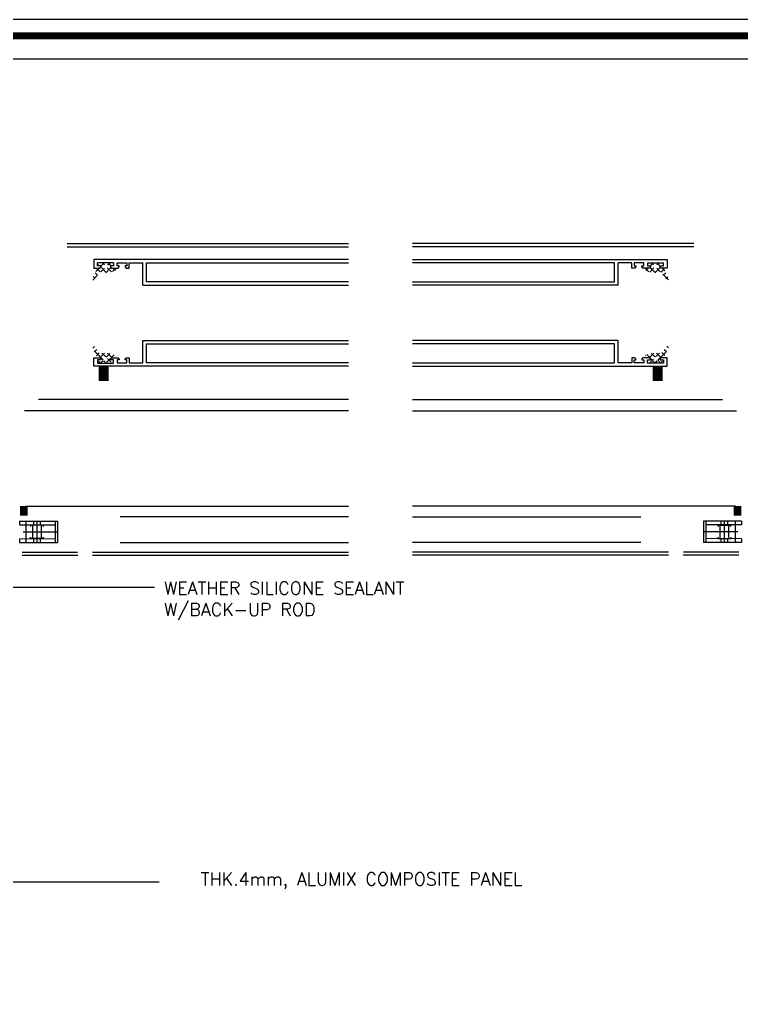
# Model space of a CAD drawing. Header units: millimetres. Extents: x 7297 to 60227, y -7497 to 19324.
# Drawn here: x 25615.1 to 25953.4, y 11544 to 11998.7 of the extents above; entities that cross this region are included whole.
import ezdxf

# ---------------------------------------------------------------- set-up
doc = ezdxf.new("R2010")
doc.units = ezdxf.units.MM
for name, color, linetype in [('NS_COL_D-GREY', 8, 'Continuous'), ('NS_COL_GREEN', 3, 'Continuous'), ('NS_COL_L-GREY', 8, 'Continuous'), ('NS_DIM', 1, 'Continuous'), ('NS_FORM', 7, 'Continuous'), ('NS_TEXT', 2, 'Continuous')]:
    doc.layers.add(name, color=color, linetype=linetype)
doc.styles.add('Expo M', font='Expo M.ttf')
doc.styles.add('style1', font='simplex.shx')
doc.dimstyles.new('N-SPACE', dxfattribs={"dimscale": 4, "dimtxt": 1.8, "dimasz": 1.5, "dimexe": 1, "dimexo": 1, "dimgap": 1, "dimtad": 1, "dimtoh": 1, "dimdec": 1, "dimzin": 1, "dimdsep": 46, "dimtxsty": 'Expo M', "dimcen": 2, "dimclrd": 1, "dimclre": 1, "dimclrt": 2, "dimadec": 1, "dimazin": 0, "dimtfac": 1, "dimtdec": 1, "dimtix": 1, "dimtmove": 1, "dimatfit": 3, "dimfxl": 1, "dimtolj": 1, "dimtzin": 1, "dimarcsym": 0})
pattern_1 = [(135, (26974.8734, 11178.9173), (-1.3258252, -1.3258252), []), (225, (26974.8734, 11178.9173), (1.3258252, -1.3258252), [])]

# ---------------------------------------------------------------- blocks, each defined once
blk = doc.blocks.new('AL-TEMPLATE')
at = {"color": 7, "ltscale": 2}
blk.add_lwpolyline([(1972.34, 1515.25), (1972.34, 921.25), (2812.34, 921.25), (2812.34, 1515.25)], close=True, dxfattribs=at)
at = {"color": 8, "const_width": 2.5}
blk.add_lwpolyline([(1976.34, 1509.45), (2808.34, 1509.45), (2808.34, 927.05), (1976.34, 927.05)], close=True, dxfattribs=at)
at = {"color": 9}
blk.add_lwpolyline([(1984.07, 1501.32), (2709.08, 1501.32), (2709.08, 935.18), (1984.07, 935.18)], close=True, dxfattribs=at)

msp = doc.modelspace()

# ---------------------------------------------------------------- hatches: boundary and pattern name
at = {"layer": 'NS_COL_GREEN'}
h = msp.add_hatch(dxfattribs=at)
h.set_pattern_fill('ANSI37', color=256, scale=15, angle=90, style=0)
h.set_pattern_definition(pattern_1)
edge = h.paths.add_edge_path(flags=16)
edge.add_arc((25654.54, 11883.45), 0.3, 90, 199.8708)
edge.add_arc((25661.89, 11886.11), 8.12, 199.8708, 208.293)
edge.add_arc((25655.41, 11882.7), 0.8, 213.1601, 326.8399)
edge.add_arc((25648.93, 11886.11), 8.12, 331.707, 340.1292)
edge.add_arc((25656.29, 11883.45), 0.3, 340.1292, 450)
edge.add_line((25656.29, 11883.75), (25654.54, 11883.75))
edge = h.paths.add_edge_path()
edge.add_arc((25653.08, 11880.31), 0.3, 9.5941, 136.9611, ccw=False)
edge.add_arc((25653.68, 11880.41), 0.3, 189.5941, 270)
edge.add_line((25653.68, 11880.11), (25656.78, 11880.11))
edge.add_arc((25652.76, 11899.71), 20, 281.6006, 289.4334)
edge.add_arc((25658.91, 11882.26), 1.5, 289.4334, 360)
edge.add_line((25660.41, 11882.26), (25660.41, 11882.3))
edge.add_line((25660.41, 11882.3), (25658.19, 11882.3))
edge.add_line((25658.19, 11882.3), (25657.69, 11882.8))
edge.add_line((25657.69, 11882.8), (25657.69, 11883.5))
edge.add_line((25657.69, 11883.5), (25658.01, 11883.5))
edge.add_line((25658.01, 11883.5), (25658.11, 11883.5))
edge.add_arc((25658.11, 11883.8), 0.3, 270, 400)
edge.add_line((25658.34, 11883.99), (25658.01, 11884.39))
edge.add_arc((25657.78, 11884.2), 0.3, 40, 90)
edge.add_line((25657.78, 11884.5), (25652.81, 11884.5))
edge.add_arc((25652.81, 11884.2), 0.3, 90, 120)
edge.add_line((25652.66, 11884.46), (25652.26, 11884.23))
edge.add_arc((25652.41, 11883.97), 0.3, 119.9997, 255.0003)
edge.add_line((25652.33, 11883.68), (25653.19, 11883.45))
edge.add_line((25653.19, 11883.45), (25653.19, 11882.8))
edge.add_line((25653.19, 11882.8), (25652.69, 11882.3))
edge.add_line((25652.69, 11882.3), (25651.9, 11882.3))
edge.add_arc((25651.9, 11881.8), 0.5, 90, 154.2937)
edge.add_line((25651.44, 11882.02), (25649.24, 11877.41))
edge.add_arc((25649.64, 11877.11), 0.5, 143.0178, 316.9517)
edge.add_line((25650.01, 11876.77), (25652.86, 11880.52))
h = msp.add_hatch(dxfattribs=at)
h.set_pattern_fill('ANSI37', color=256, scale=15, angle=90, style=0)
h.set_pattern_definition(pattern_1)
edge = h.paths.add_edge_path(flags=16)
edge.add_arc((25913.9, 11883.45), 0.3, 340.1292, 450)
edge.add_line((25913.9, 11883.75), (25912.15, 11883.75))
edge.add_arc((25912.15, 11883.45), 0.3, 90, 199.8708)
edge.add_arc((25919.51, 11886.11), 8.12, 199.8708, 208.293)
edge.add_arc((25913.03, 11882.7), 0.8, 213.1601, 326.8399)
edge.add_arc((25906.54, 11886.11), 8.12, 331.707, 340.1292)
edge = h.paths.add_edge_path()
edge.add_arc((25915.35, 11880.31), 0.3, 43.0389, 170.4059, ccw=False)
edge.add_line((25915.57, 11880.52), (25918.43, 11876.77))
edge.add_arc((25918.79, 11877.11), 0.5, 223.0483, 396.9822)
edge.add_line((25919.19, 11877.41), (25916.99, 11882.02))
edge.add_arc((25916.54, 11881.8), 0.5, 25.7063, 90)
edge.add_line((25916.54, 11882.3), (25915.75, 11882.3))
edge.add_line((25915.75, 11882.3), (25915.25, 11882.8))
edge.add_line((25915.25, 11882.8), (25915.25, 11883.45))
edge.add_line((25915.25, 11883.45), (25916.1, 11883.68))
edge.add_arc((25916.03, 11883.97), 0.3, 284.9997, 420.0003)
edge.add_line((25916.18, 11884.23), (25915.78, 11884.46))
edge.add_arc((25915.63, 11884.2), 0.3, 60, 90)
edge.add_line((25915.63, 11884.5), (25910.66, 11884.5))
edge.add_arc((25910.66, 11884.2), 0.3, 90, 140)
edge.add_line((25910.43, 11884.39), (25910.1, 11883.99))
edge.add_arc((25910.33, 11883.8), 0.3, 140, 270)
edge.add_line((25910.33, 11883.5), (25910.43, 11883.5))
edge.add_line((25910.43, 11883.5), (25910.75, 11883.5))
edge.add_line((25910.75, 11883.5), (25910.75, 11882.8))
edge.add_line((25910.75, 11882.8), (25910.25, 11882.3))
edge.add_line((25910.25, 11882.3), (25908.03, 11882.3))
edge.add_line((25908.03, 11882.3), (25908.03, 11882.26))
edge.add_arc((25909.53, 11882.26), 1.5, 180, 250.5666)
edge.add_arc((25915.68, 11899.71), 20, 250.5666, 258.3994)
edge.add_line((25911.66, 11880.11), (25914.76, 11880.11))
edge.add_arc((25914.76, 11880.41), 0.3, 270, 350.4059)
h = msp.add_hatch(dxfattribs=at)
h.set_pattern_fill('ANSI37', color=256, scale=15, angle=90, style=0)
h.set_pattern_definition(pattern_1)
edge = h.paths.add_edge_path(flags=16)
edge.add_arc((25654.54, 11839.15), 0.3, 160.1292, 270)
edge.add_line((25654.54, 11838.85), (25656.29, 11838.85))
edge.add_arc((25656.29, 11839.15), 0.3, 270, 379.8708)
edge.add_arc((25648.93, 11836.49), 8.12, 19.8708, 28.293)
edge.add_arc((25655.41, 11839.9), 0.8, 33.1601, 146.8399)
edge.add_arc((25661.89, 11836.49), 8.12, 151.707, 160.1292)
edge = h.paths.add_edge_path()
edge.add_arc((25653.08, 11842.28), 0.3, 223.0389, 350.4059, ccw=False)
edge.add_line((25652.86, 11842.08), (25650.01, 11845.83))
edge.add_arc((25649.64, 11845.49), 0.5, 43.0483, 216.9822)
edge.add_line((25649.24, 11845.19), (25651.44, 11840.58))
edge.add_arc((25651.9, 11840.8), 0.5, 205.7063, 270)
edge.add_line((25651.9, 11840.3), (25652.69, 11840.3))
edge.add_line((25652.69, 11840.3), (25653.19, 11839.8))
edge.add_line((25653.19, 11839.8), (25653.19, 11839.15))
edge.add_line((25653.19, 11839.15), (25652.33, 11838.92))
edge.add_arc((25652.41, 11838.63), 0.3, 104.9997, 240.0003)
edge.add_line((25652.26, 11838.37), (25652.66, 11838.14))
edge.add_arc((25652.81, 11838.4), 0.3, 240, 270)
edge.add_line((25652.81, 11838.1), (25657.78, 11838.1))
edge.add_arc((25657.78, 11838.4), 0.3, 270, 320)
edge.add_line((25658.01, 11838.21), (25658.34, 11838.61))
edge.add_arc((25658.11, 11838.8), 0.3, 320, 450)
edge.add_line((25658.11, 11839.1), (25658.01, 11839.1))
edge.add_line((25658.01, 11839.1), (25657.69, 11839.1))
edge.add_line((25657.69, 11839.1), (25657.69, 11839.8))
edge.add_line((25657.69, 11839.8), (25658.19, 11840.3))
edge.add_line((25658.19, 11840.3), (25660.41, 11840.3))
edge.add_line((25660.41, 11840.3), (25660.41, 11840.34))
edge.add_arc((25658.91, 11840.34), 1.5, 0, 70.5666)
edge.add_arc((25652.76, 11822.89), 20, 70.5666, 78.3994)
edge.add_line((25656.78, 11842.48), (25653.68, 11842.48))
edge.add_arc((25653.68, 11842.18), 0.3, 90, 170.4059)
h = msp.add_hatch(dxfattribs=at)
h.set_pattern_fill('ANSI37', color=256, scale=15, angle=90, style=0)
h.set_pattern_definition(pattern_1)
edge = h.paths.add_edge_path(flags=16)
edge.add_arc((25913.9, 11839.15), 0.3, 270, 379.8708)
edge.add_arc((25906.54, 11836.49), 8.12, 19.8708, 28.293)
edge.add_arc((25913.03, 11839.9), 0.8, 33.1601, 146.8399)
edge.add_arc((25919.51, 11836.49), 8.12, 151.707, 160.1292)
edge.add_arc((25912.15, 11839.15), 0.3, 160.1292, 270)
edge.add_line((25912.15, 11838.85), (25913.9, 11838.85))
edge = h.paths.add_edge_path()
edge.add_arc((25915.35, 11842.28), 0.3, 189.5941, 316.9611, ccw=False)
edge.add_arc((25914.76, 11842.18), 0.3, 9.5941, 90)
edge.add_line((25914.76, 11842.48), (25911.66, 11842.48))
edge.add_arc((25915.68, 11822.89), 20, 101.6006, 109.4334)
edge.add_arc((25909.53, 11840.34), 1.5, 109.4334, 180)
edge.add_line((25908.03, 11840.34), (25908.03, 11840.3))
edge.add_line((25908.03, 11840.3), (25910.25, 11840.3))
edge.add_line((25910.25, 11840.3), (25910.75, 11839.8))
edge.add_line((25910.75, 11839.8), (25910.75, 11839.1))
edge.add_line((25910.75, 11839.1), (25910.43, 11839.1))
edge.add_line((25910.43, 11839.1), (25910.33, 11839.1))
edge.add_arc((25910.33, 11838.8), 0.3, 90, 220)
edge.add_line((25910.1, 11838.61), (25910.43, 11838.21))
edge.add_arc((25910.66, 11838.4), 0.3, 220, 270)
edge.add_line((25910.66, 11838.1), (25915.63, 11838.1))
edge.add_arc((25915.63, 11838.4), 0.3, 270, 300)
edge.add_line((25915.78, 11838.14), (25916.18, 11838.37))
edge.add_arc((25916.03, 11838.63), 0.3, 299.9997, 435.0003)
edge.add_line((25916.1, 11838.92), (25915.25, 11839.15))
edge.add_line((25915.25, 11839.15), (25915.25, 11839.8))
edge.add_line((25915.25, 11839.8), (25915.75, 11840.3))
edge.add_line((25915.75, 11840.3), (25916.54, 11840.3))
edge.add_arc((25916.54, 11840.8), 0.5, 270, 334.2937)
edge.add_line((25916.99, 11840.58), (25919.19, 11845.19))
edge.add_arc((25918.79, 11845.49), 0.5, 323.0178, 496.9517)
edge.add_line((25918.43, 11845.83), (25915.57, 11842.08))

# ---------------------------------------------------------------- linework, layer by layer
at = {"layer": 'NS_COL_D-GREY'}
for p, q in [((25652.44, 11836.3, 0), (25652.44, 11829.49, 0)), ((25652.94, 11836.3, 0), (25652.94, 11829.49, 0)), ((25653.44, 11836.3, 0), (25653.44, 11829.49, 0)), ((25653.94, 11836.3, 0), (25653.94, 11829.49, 0)), ((25654.44, 11836.3, 0), (25654.44, 11829.49, 0)), ((25654.94, 11836.3, 0), (25654.94, 11829.49, 0)), ((25655.44, 11836.3, 0), (25655.44, 11829.49, 0)), ((25655.94, 11836.3, 0), (25655.94, 11829.49, 0)), ((25656.44, 11836.3, 0), (25656.44, 11829.49, 0)), ((25912, 11836.3, 0), (25912, 11829.49, 0)), ((25912.5, 11836.3, 0), (25912.5, 11829.49, 0)), ((25913, 11836.3, 0), (25913, 11829.49, 0)), ((25913.5, 11836.3, 0), (25913.5, 11829.49, 0)), ((25914, 11836.3, 0), (25914, 11829.49, 0)), ((25914.5, 11836.3, 0), (25914.5, 11829.49, 0)), ((25915, 11836.3, 0), (25915, 11829.49, 0)), ((25915.5, 11836.3, 0), (25915.5, 11829.49, 0)), ((25916, 11836.3, 0), (25916, 11829.49, 0)), ((25615.54, 11770.8, 0), (25615.54, 11766.49, 0)), ((25616.04, 11770.8, 0), (25616.04, 11766.49, 0)), ((25616.54, 11770.8, 0), (25616.54, 11766.49, 0)), ((25617.04, 11770.8, 0), (25617.04, 11766.49, 0)), ((25617.54, 11770.8, 0), (25617.54, 11766.49, 0)), ((25618.04, 11770.8, 0), (25618.04, 11766.49, 0)), ((25618.54, 11770.8, 0), (25618.54, 11766.49, 0)), ((25949.9, 11770.8, 0), (25949.9, 11766.49, 0)), ((25950.4, 11770.8, 0), (25950.4, 11766.49, 0)), ((25950.9, 11770.8, 0), (25950.9, 11766.49, 0)), ((25951.4, 11770.8, 0), (25951.4, 11766.49, 0)), ((25951.9, 11770.8, 0), (25951.9, 11766.49, 0)), ((25952.4, 11770.8, 0), (25952.4, 11766.49, 0)), ((25952.9, 11770.8, 0), (25952.9, 11766.49, 0))]:
    msp.add_line(p, q, dxfattribs=at)
at = {"layer": 'NS_COL_GREEN'}
for p, q in [((25769.22, 11886.3, 0), (25649.94, 11886.3, 0)), ((25649.94, 11886.3, 0), (25649.94, 11882.3, 0)), ((25799.22, 11886.3, 0), (25918.5, 11886.3, 0)), ((25918.5, 11886.3, 0), (25918.5, 11882.3, 0)), ((25649.94, 11882.3, 0), (25652.69, 11882.3, 0)), ((25651.69, 11883.3, 0), (25651.69, 11884.8, 0)), ((25659.19, 11884.8, 0), (25651.69, 11884.8, 0)), ((25653.19, 11883.3, 0), (25651.69, 11883.3, 0)), ((25652.69, 11882.3, 0), (25653.19, 11882.8, 0)), ((25653.19, 11882.8, 0), (25653.19, 11883.3, 0)), ((25659.19, 11883.3, 0), (25657.69, 11883.3, 0)), ((25657.69, 11883.3, 0), (25657.69, 11882.8, 0)), ((25657.69, 11882.8, 0), (25658.19, 11882.3, 0)), ((25658.19, 11882.3, 0), (25661.29, 11882.3, 0)), ((25659.19, 11884.8, 0), (25659.19, 11883.3, 0)), ((25660.94, 11884.7, 0), (25665.44, 11884.7, 0)), ((25660.94, 11883.3, 0), (25660.94, 11884.7, 0)), ((25661.79, 11883.3, 0), (25660.94, 11883.3, 0)), ((25661.29, 11882.3, 0), (25661.79, 11882.8, 0)), ((25661.79, 11882.8, 0), (25661.79, 11883.3, 0)), ((25664.59, 11883.3, 0), (25664.59, 11882.8, 0)), ((25665.44, 11883.3, 0), (25664.59, 11883.3, 0)), ((25664.59, 11882.8, 0), (25665.09, 11882.3, 0)), ((25665.09, 11882.3, 0), (25666.44, 11882.3, 0)), ((25665.44, 11884.7, 0), (25665.44, 11883.3, 0)), ((25666.44, 11884.7, 0), (25672.94, 11884.7, 0)), ((25666.44, 11882.3, 0), (25666.44, 11884.7, 0)), ((25672.94, 11874.3, 0), (25672.94, 11884.7, 0)), ((25674.64, 11884.7, 0), (25769.22, 11884.7, 0)), ((25674.64, 11875.8, 0), (25674.64, 11884.7, 0)), ((25893.8, 11884.7, 0), (25799.22, 11884.7, 0)), ((25893.8, 11875.8, 0), (25893.8, 11884.7, 0)), ((25895.5, 11874.3, 0), (25895.5, 11884.7, 0)), ((25902, 11884.7, 0), (25895.5, 11884.7, 0)), ((25902, 11882.3, 0), (25902, 11884.7, 0)), ((25903.35, 11882.3, 0), (25902, 11882.3, 0)), ((25903, 11884.7, 0), (25903, 11883.3, 0)), ((25907.5, 11884.7, 0), (25903, 11884.7, 0)), ((25903, 11883.3, 0), (25903.85, 11883.3, 0)), ((25903.85, 11882.8, 0), (25903.35, 11882.3, 0)), ((25903.85, 11883.3, 0), (25903.85, 11882.8, 0)), ((25906.65, 11883.3, 0), (25907.5, 11883.3, 0)), ((25906.65, 11882.8, 0), (25906.65, 11883.3, 0)), ((25907.15, 11882.3, 0), (25906.65, 11882.8, 0)), ((25910.25, 11882.3, 0), (25907.15, 11882.3, 0)), ((25907.5, 11883.3, 0), (25907.5, 11884.7, 0)), ((25909.25, 11884.8, 0), (25916.75, 11884.8, 0)), ((25909.25, 11884.8, 0), (25909.25, 11883.3, 0)), ((25909.25, 11883.3, 0), (25910.75, 11883.3, 0)), ((25910.75, 11882.8, 0), (25910.25, 11882.3, 0)), ((25910.75, 11883.3, 0), (25910.75, 11882.8, 0)), ((25915.25, 11882.8, 0), (25915.25, 11883.3, 0)), ((25915.25, 11883.3, 0), (25916.75, 11883.3, 0)), ((25915.75, 11882.3, 0), (25915.25, 11882.8, 0)), ((25918.5, 11882.3, 0), (25915.75, 11882.3, 0)), ((25916.75, 11883.3, 0), (25916.75, 11884.8, 0)), ((25769.22, 11875.8, 0), (25674.64, 11875.8, 0)), ((25799.22, 11875.8, 0), (25893.8, 11875.8, 0)), ((25672.94, 11874.3, 0), (25769.22, 11874.3, 0)), ((25895.5, 11874.3, 0), (25799.22, 11874.3, 0)), ((25672.94, 11837.9, 0), (25672.94, 11848.3, 0)), ((25672.94, 11848.3, 0), (25769.22, 11848.3, 0)), ((25674.64, 11846.8, 0), (25769.22, 11846.8, 0)), ((25674.64, 11837.9, 0), (25674.64, 11846.8, 0)), ((25895.5, 11848.3, 0), (25799.22, 11848.3, 0)), ((25893.8, 11846.8, 0), (25799.22, 11846.8, 0)), ((25893.8, 11837.9, 0), (25893.8, 11846.8, 0)), ((25895.5, 11837.9, 0), (25895.5, 11848.3, 0)), ((25649.94, 11840.3, 0), (25652.69, 11840.3, 0)), ((25649.94, 11836.3, 0), (25649.94, 11840.3, 0)), ((25652.69, 11840.3, 0), (25653.19, 11839.8, 0)), ((25653.19, 11839.8, 0), (25653.19, 11839.3, 0)), ((25657.69, 11839.8, 0), (25658.19, 11840.3, 0)), ((25657.69, 11839.3, 0), (25657.69, 11839.8, 0)), ((25658.19, 11840.3, 0), (25661.29, 11840.3, 0)), ((25661.29, 11840.3, 0), (25661.79, 11839.8, 0)), ((25661.79, 11839.8, 0), (25661.79, 11839.3, 0)), ((25664.59, 11839.8, 0), (25665.09, 11840.3, 0)), ((25664.59, 11839.3, 0), (25664.59, 11839.8, 0)), ((25665.09, 11840.3, 0), (25666.44, 11840.3, 0)), ((25666.44, 11840.3, 0), (25666.44, 11837.9, 0)), ((25902, 11840.3, 0), (25902, 11837.9, 0)), ((25903.35, 11840.3, 0), (25902, 11840.3, 0)), ((25903.85, 11839.8, 0), (25903.35, 11840.3, 0)), ((25903.85, 11839.3, 0), (25903.85, 11839.8, 0)), ((25907.15, 11840.3, 0), (25906.65, 11839.8, 0)), ((25906.65, 11839.8, 0), (25906.65, 11839.3, 0)), ((25910.25, 11840.3, 0), (25907.15, 11840.3, 0)), ((25910.75, 11839.8, 0), (25910.25, 11840.3, 0)), ((25910.75, 11839.3, 0), (25910.75, 11839.8, 0)), ((25915.75, 11840.3, 0), (25915.25, 11839.8, 0)), ((25915.25, 11839.8, 0), (25915.25, 11839.3, 0)), ((25918.5, 11840.3, 0), (25915.75, 11840.3, 0)), ((25918.5, 11836.3, 0), (25918.5, 11840.3, 0)), ((25769.22, 11836.3, 0), (25649.94, 11836.3, 0)), ((25651.69, 11839.3, 0), (25651.69, 11837.8, 0)), ((25653.19, 11839.3, 0), (25651.69, 11839.3, 0)), ((25651.69, 11837.8, 0), (25659.19, 11837.8, 0)), ((25659.19, 11839.3, 0), (25657.69, 11839.3, 0)), ((25659.19, 11837.8, 0), (25659.19, 11839.3, 0)), ((25660.94, 11839.3, 0), (25660.94, 11837.9, 0)), ((25661.79, 11839.3, 0), (25660.94, 11839.3, 0)), ((25660.94, 11837.9, 0), (25665.44, 11837.9, 0)), ((25665.44, 11839.3, 0), (25664.59, 11839.3, 0)), ((25665.44, 11837.9, 0), (25665.44, 11839.3, 0)), ((25666.44, 11837.9, 0), (25672.94, 11837.9, 0)), ((25769.22, 11837.9, 0), (25674.64, 11837.9, 0)), ((25799.22, 11837.9, 0), (25893.8, 11837.9, 0)), ((25799.22, 11836.3, 0), (25918.5, 11836.3, 0)), ((25902, 11837.9, 0), (25895.5, 11837.9, 0)), ((25903, 11839.3, 0), (25903.85, 11839.3, 0)), ((25903, 11837.9, 0), (25903, 11839.3, 0)), ((25907.5, 11837.9, 0), (25903, 11837.9, 0)), ((25906.65, 11839.3, 0), (25907.5, 11839.3, 0)), ((25907.5, 11839.3, 0), (25907.5, 11837.9, 0)), ((25909.25, 11839.3, 0), (25910.75, 11839.3, 0)), ((25909.25, 11837.8, 0), (25909.25, 11839.3, 0)), ((25916.75, 11837.8, 0), (25909.25, 11837.8, 0)), ((25915.25, 11839.3, 0), (25916.75, 11839.3, 0)), ((25916.75, 11839.3, 0), (25916.75, 11837.8, 0)), ((25615.11, 11763.86, 0), (25615.11, 11762.14, 0)), ((25615.11, 11763.86, 0), (25632.84, 11763.86, 0)), ((25615.11, 11762.14, 0), (25631.82, 11761.99, 0)), ((25618.15, 11763.86, 0), (25618.15, 11753.73, 0)), ((25621.69, 11763.86, 0), (25621.69, 11762.08, 0)), ((25623.21, 11763.86, 0), (25623.21, 11753.73, 0)), ((25624.73, 11763.86, 0), (25624.73, 11762.05, 0)), ((25631.82, 11763.86, 0), (25631.82, 11753.73, 0)), ((25632.84, 11763.86, 0), (25632.84, 11753.73, 0)), ((25935.6, 11763.86, 0), (25935.6, 11753.73, 0)), ((25953.33, 11763.86, 0), (25935.6, 11763.86, 0)), ((25936.62, 11763.86, 0), (25936.62, 11753.73, 0)), ((25953.33, 11762.14, 0), (25936.62, 11761.99, 0)), ((25943.71, 11763.86, 0), (25943.71, 11762.05, 0)), ((25945.23, 11763.86, 0), (25945.23, 11753.73, 0)), ((25946.75, 11763.86, 0), (25946.75, 11762.08, 0)), ((25950.29, 11763.86, 0), (25950.29, 11753.73, 0)), ((25953.33, 11763.86, 0), (25953.33, 11762.14, 0)), ((25616.83, 11758.8, 0), (25632.84, 11758.8, 0)), ((25626.25, 11761.89, 0), (25620.17, 11761.89, 0)), ((25620.28, 11761.89, 0), (25620.28, 11761.33, 0)), ((25621.19, 11761.89, 0), (25621.19, 11755.71, 0)), ((25625.24, 11761.89, 0), (25625.24, 11755.71, 0)), ((25626.25, 11761.89, 0), (25626.25, 11761.33, 0)), ((25951.61, 11758.8, 0), (25935.6, 11758.8, 0)), ((25942.19, 11761.89, 0), (25948.27, 11761.89, 0)), ((25942.19, 11761.89, 0), (25942.19, 11761.33, 0)), ((25943.2, 11761.89, 0), (25943.2, 11755.71, 0)), ((25947.25, 11761.89, 0), (25947.25, 11755.71, 0)), ((25948.16, 11761.89, 0), (25948.16, 11761.33, 0)), ((25615.11, 11755.46, 0), (25631.82, 11755.61, 0)), ((25615.11, 11755.46, 0), (25615.11, 11753.73, 0)), ((25615.11, 11753.73, 0), (25632.84, 11753.73, 0)), ((25620.17, 11756.27, 0), (25620.17, 11755.71, 0)), ((25626.25, 11755.71, 0), (25620.17, 11755.71, 0)), ((25621.69, 11755.52, 0), (25621.69, 11753.73, 0)), ((25624.73, 11755.55, 0), (25624.73, 11753.73, 0)), ((25626.25, 11756.27, 0), (25626.25, 11755.71, 0)), ((25953.33, 11753.73, 0), (25935.6, 11753.73, 0)), ((25953.33, 11755.46, 0), (25936.62, 11755.61, 0)), ((25942.19, 11756.27, 0), (25942.19, 11755.71, 0)), ((25942.19, 11755.71, 0), (25948.27, 11755.71, 0)), ((25943.71, 11755.55, 0), (25943.71, 11753.73, 0)), ((25946.75, 11755.52, 0), (25946.75, 11753.73, 0)), ((25948.27, 11756.27, 0), (25948.27, 11755.71, 0)), ((25953.33, 11755.46, 0), (25953.33, 11753.73, 0))]:
    msp.add_line(p, q, dxfattribs=at)
at = {"layer": 'NS_COL_L-GREY'}
for p, q in [((25637.44, 11893.8, 0), (25769.22, 11893.8, 0)), ((25637.44, 11892.2, 0), (25769.22, 11892.2, 0)), ((25931, 11893.8, 0), (25799.22, 11893.8, 0)), ((25931, 11892.2, 0), (25799.22, 11892.2, 0)), ((25769.22, 11820.8, 0), (25623.94, 11820.8, 0)), ((25799.22, 11820.8, 0), (25944.5, 11820.8, 0)), ((25769.22, 11815.49, 0), (25617.44, 11815.49, 0)), ((25799.22, 11815.49, 0), (25951, 11815.49, 0)), ((25617.94, 11770.8, 0), (25769.22, 11770.8, 0)), ((25950.5, 11770.8, 0), (25799.22, 11770.8, 0)), ((25769.22, 11765.8, 0), (25662.24, 11765.8, 0)), ((25799.22, 11765.8, 0), (25906.2, 11765.8, 0)), ((25662.24, 11753.8, 0), (25769.22, 11753.8, 0)), ((25906.2, 11753.8, 0), (25799.22, 11753.8, 0)), ((25616.44, 11749.3, 0), (25642.34, 11749.3, 0)), ((25649.34, 11749.3, 0), (25769.22, 11749.3, 0)), ((25919.1, 11749.3, 0), (25799.22, 11749.3, 0)), ((25952, 11749.3, 0), (25926.1, 11749.3, 0)), ((25616.44, 11747.8, 0), (25642.4, 11747.8, 0)), ((25649.27, 11747.8, 0), (25769.22, 11747.8, 0)), ((25919.17, 11747.8, 0), (25799.22, 11747.8, 0)), ((25952, 11747.8, 0), (25926.04, 11747.8, 0))]:
    msp.add_line(p, q, dxfattribs=at)

# ---------------------------------------------------------------- block references
at = {"layer": 'NS_FORM', "xscale": 1.32, "yscale": 1.32, "zscale": 1.32}
msp.add_blockref('AL-TEMPLATE', (22686.54, 9998.55), dxfattribs=at)

# ---------------------------------------------------------------- texts
at = {"layer": 'NS_TEXT', "char_height": 6, "style": 'style1'}
for s, insert, width, attachment_point in [('\\pxql;WEATHER SILICONE SEALANT\\PW/BACK-UP ROD', (25682.82, 11735.41), 147.6327, 1), ('\\pxqr;THK.4mm, ALUMIX COMPOSITE PANEL', (25850.71, 11599.25), 181.6972, 3)]:
    msp.add_mtext(s, dxfattribs=dict(at, insert=insert, width=width, attachment_point=attachment_point))

# ---------------------------------------------------------------- leaders
at = {"layer": 'NS_DIM'}
for points in [[(25545.13, 11732.82), (25678.42, 11732.82)], [(25547.29, 11594.87), (25680.57, 11594.87)]]:
    msp.add_leader(points, dimstyle='N-SPACE', dxfattribs=at)

doc.saveas('drawing.dxf')
